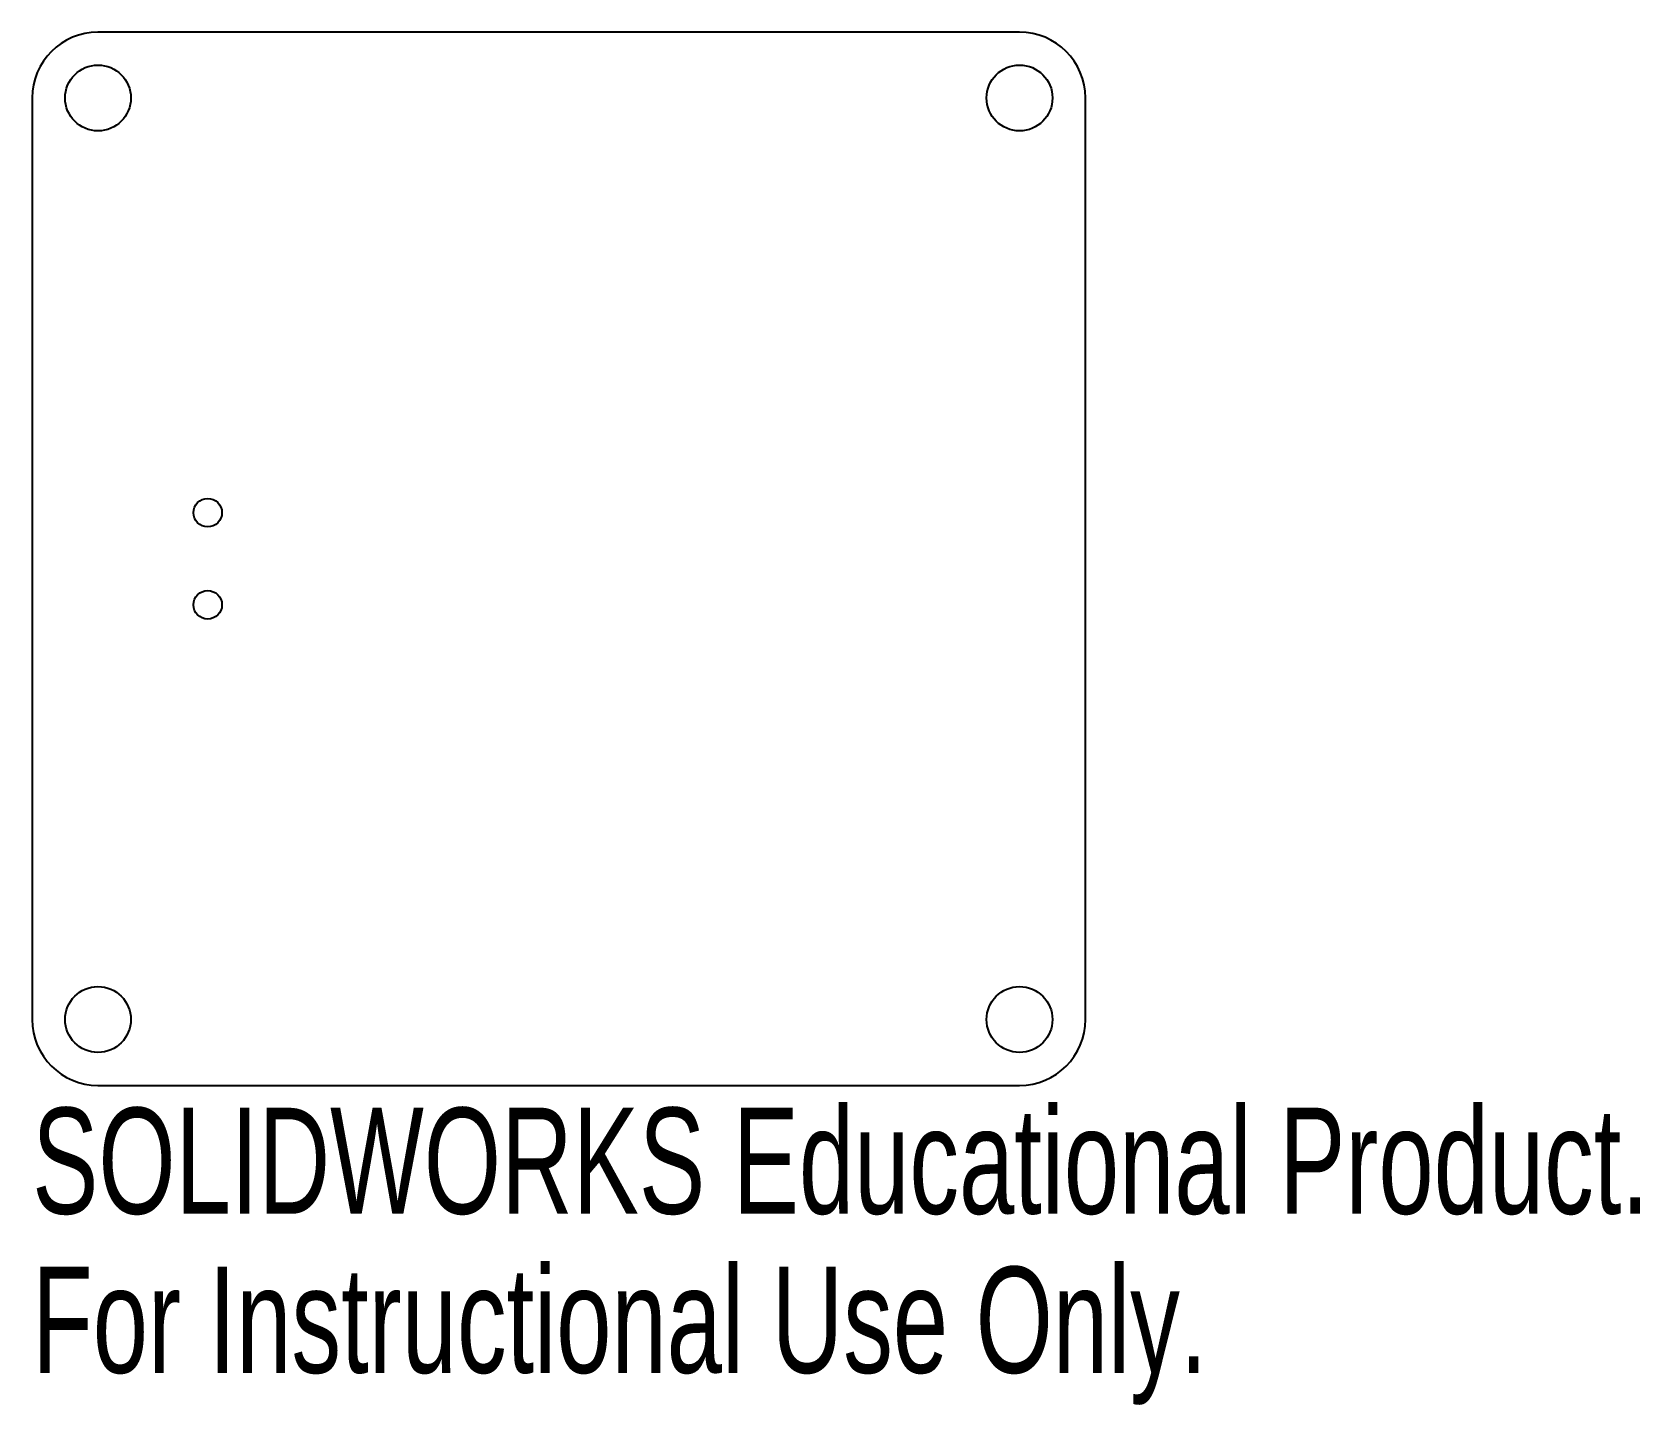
# Model space of a CAD drawing. Header units: millimetres. Extents: x 0 to 73.3, y -14.6 to 48.
import ezdxf

# ---------------------------------------------------------------- set-up
doc = ezdxf.new("R2010")
doc.units = ezdxf.units.MM
doc.styles.add('SLDTEXTSTYLE0', font='TXT', dxfattribs={"width": 0.7})

msp = doc.modelspace()

# ---------------------------------------------------------------- linework, layer by layer
at = {"color": 7, "linetype": 'Continuous', "lineweight": 25}
for p, q in [((45, 48), (3, 48)), ((0, 45), (0, 3)), ((48, 3), (48, 45)), ((3, 0), (45, 0))]:
    msp.add_line(p, q, dxfattribs=at)
for centre, radius in [((3, 45), 1.5), ((45, 45), 1.5), ((8, 26.1), 0.65), ((8, 21.9), 0.65), ((3, 3), 1.5), ((45, 3), 1.5)]:
    msp.add_circle(centre, radius, dxfattribs=at)
for centre, start, end in [((3, 45), 90, 180), ((45, 45), 0, 90), ((3, 3), 180, 270), ((45, 3), 270, 0)]:
    msp.add_arc(centre, 3, start, end, dxfattribs=at)

# ---------------------------------------------------------------- texts
at = {"color": 7, "linetype": 'Continuous', "char_height": 4.83362, "attachment_point": 1, "style": 'SLDTEXTSTYLE0'}
for s, insert in [('SOLIDWORKS Educational Product.', (0, -1.02)), ('For Instructional Use Only.', (0, -8.27))]:
    msp.add_mtext(s, dxfattribs=dict(at, insert=insert))

doc.saveas('drawing.dxf')
